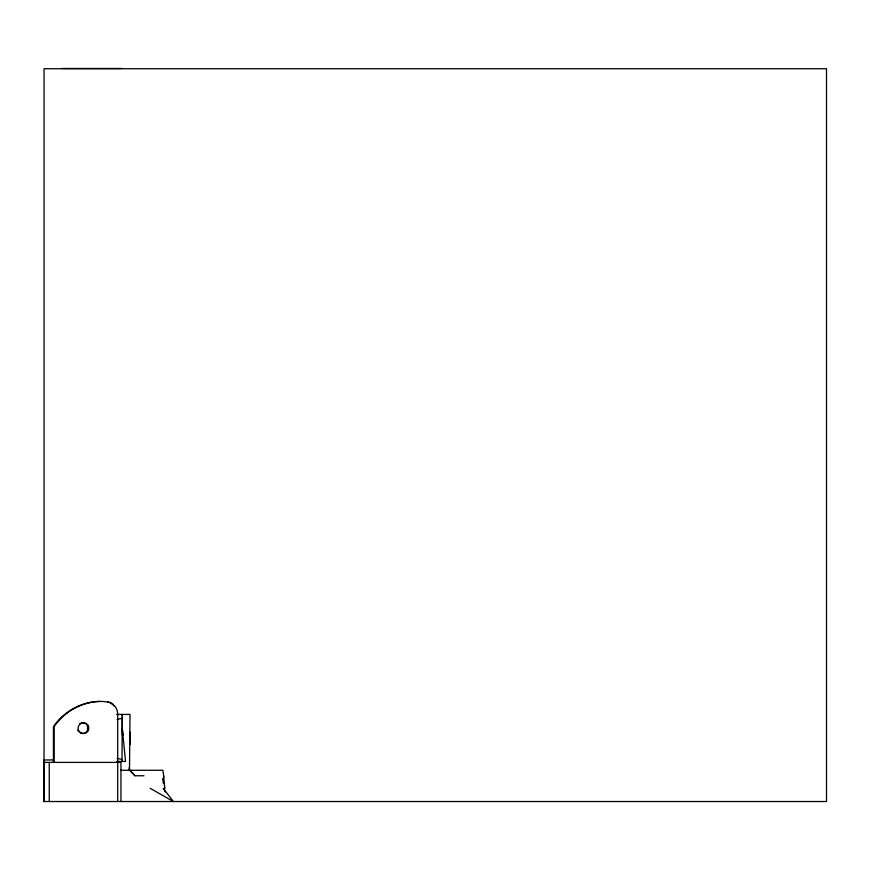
<?xml version="1.0" encoding="UTF-8"?>
<svg xmlns="http://www.w3.org/2000/svg" width="870" height="870" viewBox="0 0 870 870"><rect width="100%" height="100%" fill="white"/><g stroke="black" fill="none" stroke-linecap="round" stroke-linejoin="round"><path stroke-width="1.3" d="M87.555 731.279L87.544 724.862M122.017 761.38L122.235 714.411L122.518 718.413M120.615 770.276L162.907 770.276L163.69 775.768L163.429 783.359M163.69 775.768L163.745 783.359M117.102 719.403L122.289 718.283L122.289 734.9M99.582 701.437C81.562 702.155 64.173 711.627 54.136 726.668L54.136 762.392M61.639 68.48L121.528 68.48M116.623 714.411L130.011 714.411L129.499 770.276L135.024 775.768L143.985 775.768M53.44 759.956L43.663 759.956L43.663 801.52M116.808 761.457L125.53 761.457L122.289 728.658L122.931 735.378M43.5 762.392L120.963 762.392L120.963 801.52M43.5 801.52L826.5 801.52L826.5 68.73L44.044 68.73L44.044 801.52M117.102 758.314L122.289 759.521M107.434 701.731L109.946 702.699A12.996 12.996 0 0 1 114.122 706.07M150.173 788.318L173.402 801.52L163.168 788.318M130.011 770.276L135.024 775.768M164.028 788.318L165.137 791.918M165.028 788.318L163.071 778.411L163.506 783.359M129.195 767.612L129.249 770.276M130.011 732.127L130.011 744.546M117.7 801.52L117.7 713.498A12.996 12.996 0 0 0 110.642 702.699C89.36 697.479 65.478 708.724 53.44 726.668L53.44 762.392M49.253 762.392L49.253 801.52M44.359 762.392L44.359 801.52M79.725 723.742A5.383 5.383 0 0 1 88.142 727.733A5.383 5.383 0 0 1 80.475 733.029M78.354 731.224A5.383 5.383 0 0 1 77.713 729.973M79.986 732.268A5.383 5.383 0 0 0 88.762 729.136A5.383 5.383 0 0 0 81.671 723.1A5.383 5.383 0 0 0 79.986 732.268"/></g></svg>
